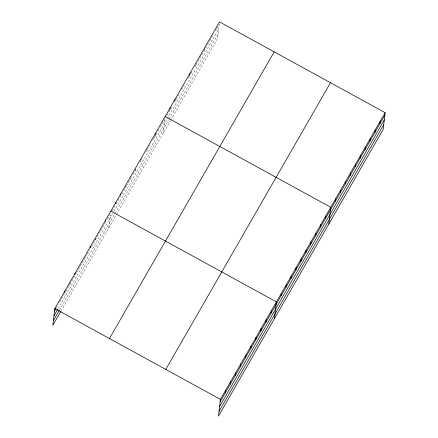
<?xml version="1.0" encoding="UTF-8"?>
<svg xmlns="http://www.w3.org/2000/svg" width="438" height="438" viewBox="0 0 438 438"><rect width="100%" height="100%" fill="white"/><g stroke="black" fill="none" stroke-linecap="round" stroke-linejoin="round"><path stroke-width="0.33" stroke-dasharray="2.19 1.64" d="M64.851 292.108L64.709 293.356L73.195 278.59M69.801 284.497L70.014 282.625M95.254 240.188L95.468 238.316M108.876 227.831L110.458 214.193M125.564 185.931L125.345 187.803L129.96 179.777M130.502 177.335L130.289 179.202L131.608 176.908M135.227 170.601L135.446 168.734M140.384 160.133L140.171 162.005L143.133 156.842M154.992 136.202L155.14 134.953M163.226 133.229L164.874 118.999M169.818 110.398L169.96 109.155M174.899 100.554L174.757 101.802L178.709 94.92M189.725 74.75L189.577 75.998L191.888 71.985M204.404 50.195L204.617 48.328M56.223 308.122L58.259 304.58M59.617 302.22L64.37 293.947M73.535 277.999L74.548 276.225M76.584 272.682L79.639 267.366M80.318 266.184L85.071 257.911M85.41 257.32L89.483 250.229M91.52 246.687L100.001 231.921M100.68 230.738L105.432 222.466M107.469 218.923L109.845 214.79M112.172 210.738L125.016 188.378M132.922 174.62L136.547 168.312M146.1 151.685L147.086 149.96M147.414 149.391L150.053 144.803M152.687 140.215L153.678 138.496M154.006 137.921L159.602 128.175M160.264 127.025L164.546 119.574M166.851 115.561L172.123 106.385M181.671 89.757L184.31 85.175M188.263 78.293L189.249 76.573M194.85 66.822L195.835 65.103M196.169 64.528L199.46 58.796M199.788 58.221L209.342 41.594M209.671 41.024L212.638 35.861M215.6 30.704L216.591 28.985M216.919 28.41L219.224 24.397L217.576 38.621L170.804 120.039M58.057 308.686L113.606 211.992M113.935 211.423L218.682 29.089M59.535 309.978L114.362 214.538M115.019 213.394L168.712 119.93M169.041 119.36L218.124 33.929M61.024 311.128L116.125 215.217M116.453 214.647L170.475 120.614"/><path stroke-width="0.66" d="M385.117 112.692L220.424 399.379L218.485 416.1L383.184 129.418L385.117 112.692L219.515 21.9L54.816 308.582L52.883 325.308L60.685 311.719M64.851 292.108L64.999 290.859M75.035 274.385L75.177 273.137M90.305 247.804L90.452 246.556M105.58 221.217L105.722 219.975M115.61 203.758L115.752 202.509M120.549 195.156L120.696 193.908M155.14 134.953L155.282 133.705M169.96 109.155L170.103 107.907M174.899 100.554L175.047 99.306M189.725 74.75L189.868 73.502M225.225 393.012L225.51 390.515M230.311 384.153L230.602 381.657M235.403 375.289L235.693 372.793M240.495 366.431L240.785 363.934M245.587 357.567L245.877 355.07M250.678 348.708L250.963 346.212M255.765 339.844L256.055 337.348M260.856 330.986L261.147 328.489M265.948 322.122L266.238 319.625M271.04 313.263L271.33 310.766M274.484 318.629L276.416 301.908L110.814 211.111M281.07 295.798L281.36 293.307M286.014 287.202L286.299 284.705M290.952 278.601L291.243 276.104M295.891 270L296.181 267.503M300.835 261.398L301.125 258.902M305.773 252.797L306.063 250.301M310.717 244.196L311.007 241.699M315.656 235.595L315.946 233.104M320.6 226.994L320.884 224.502M325.538 218.398L325.828 215.901M328.834 224.021L330.767 207.3L165.164 116.508M335.42 201.195L335.711 198.699M340.364 192.594L340.649 190.097M345.303 183.993L345.593 181.496M350.241 175.392L350.531 172.9M355.185 166.79L355.475 164.299M360.124 158.195L360.414 155.698M365.068 149.593L365.358 147.097M370.006 140.992L370.296 138.496M374.95 132.391L375.235 129.894M379.888 123.79L380.179 121.293M54.526 311.079L55.883 308.713M53.983 315.776L57.717 309.277M53.425 320.611L59.196 310.569M109.467 338.547L274.166 51.865M165.772 369.415L330.471 82.733M220.133 401.87L384.832 115.189M219.591 406.568L384.285 119.886M219.027 411.402L383.726 124.721M54.816 308.582L220.424 399.379"/></g></svg>
